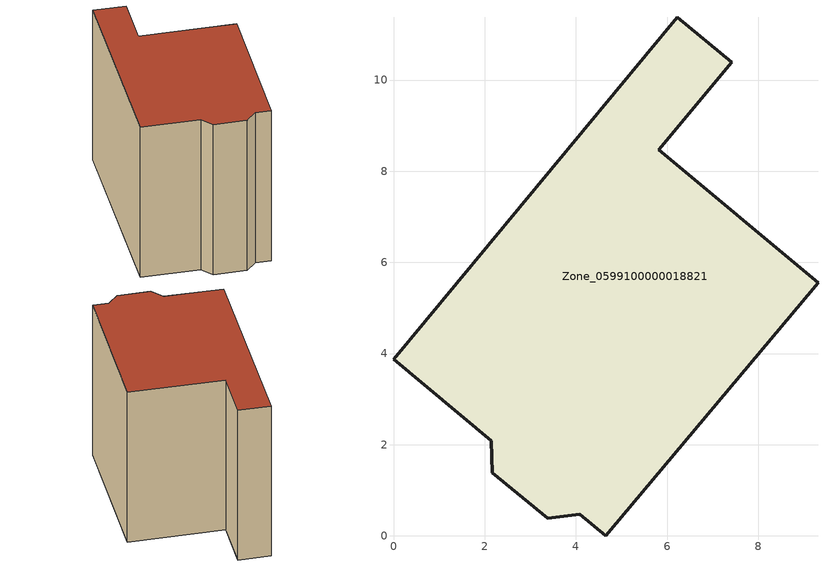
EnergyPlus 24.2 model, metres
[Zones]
Zone_0599100000018821
 floor ground (C_G): 2.14,2.09 0,3.88 6.23,11.38 7.42,10.39 5.82,8.47 9.31,5.56 4.66,0 4.09,0.47 3.38,0.39 2.17,1.38 z0
 wall outside (C_F): 7.42,10.39 6.23,11.38 0,3.88 2.14,2.09 2.17,1.38 3.38,0.39 4.09,0.47 4.66,0 9.31,5.56 5.82,8.47 7.42,10.39 z0:8.1
 roof outside (C_R): 4.66,0 9.31,5.56 5.82,8.47 7.42,10.39 6.23,11.38 0,3.88 2.14,2.09 2.17,1.38 3.38,0.39 4.09,0.47 z8.1
[BUILDING]
Pand.0599100000018821: North Axis=0; Terrain=City; Loads Convergence Tolerance Value=0.04; Temperature Convergence Tolerance Value=0.4; Solar Distribution=FullExterior; Maximum Number of Warmup Days=25; Minimum Number of Warmup Days=1
[Site:Location]
Rotterdam.The.Hague.AP_ZH_NLD Design_Conditions: Latitude=51.96; Longitude=4.45; Time Zone=1; Elevation=-4.5
[SITE:GROUNDTEMPERATURE:BUILDINGSURFACE]
18, 18, 18, 18, 18, 18, 18, 18, 18, 18, 18, 18
[MATERIAL] Thermal Absorptance=0.9; Solar Absorptance=0.7; Visible Absorptance=0.7
Name | Roughness | Thickness | Conductivity | Density | Specific Heat
G.TI.1946 | MediumSmooth | 0.15 | 1 | 540 | 1210
F.TI.1946 | Rough | 0.3 | 0.857143 | 1920 | 840
R.TI.1946 | MediumRough | 0.2 | 0.1 | 1500 | 1000
[CONSTRUCTION]
C_G: G.TI.1946
C_F: F.TI.1946
C_R: R.TI.1946
[ZONE]
Zone_0599100000018821: Type=1; Multiplier=1; Ceiling Height=Autocalculate; Volume=Autocalculate; Floor Area=autocalculate; Part of Total Floor Area=Yes
[ZONEINFILTRATION:DESIGNFLOWRATE]
Infil_Zone_0599100000018821: Zone or ZoneList or Space or SpaceList=Zone_0599100000018821; Schedule=AlwaysOn; Design Flow Rate Calculation Method=Flow/Area; Flow Rate per Floor Area=0.003; Constant Term Coefficient=1; Temperature Term Coefficient=0; Velocity Term Coefficient=0; Velocity Squared Term Coefficient=0
[HVACTEMPLATE:ZONE:IDEALLOADSAIRSYSTEM]
Zone_0599100000018821: Maximum Heating Supply Air Temperature=50; Minimum Cooling Supply Air Temperature=13; Maximum Heating Supply Air Humidity Ratio=0.0156; Minimum Cooling Supply Air Humidity Ratio=0.0077; Heating Limit=NoLimit; Cooling Limit=NoLimit; Dehumidification Control Type=ConstantSensibleHeatRatio; Cooling Sensible Heat Ratio=0.7; Dehumidification Setpoint=60; Humidification Control Type=None; Humidification Setpoint=30; Outdoor Air Method=None; Outdoor Air Flow Rate per Person=0.00944; Outdoor Air Flow Rate per Zone Floor Area=0; Outdoor Air Flow Rate per Zone=0; Demand Controlled Ventilation Type=None; Outdoor Air Economizer Type=NoEconomizer; Heat Recovery Type=None; Sensible Heat Recovery Effectiveness=0.7; Latent Heat Recovery Effectiveness=0.65
[ZONECONTROL:THERMOSTAT]
ThermostatControl_Zone_0599100000018821: Zone or ZoneList=Zone_0599100000018821; Control Type Schedule=DualSetpointControlType; Control 1=Thermostat_Zone_0599100000018821; Temperature Difference Between Cutout And Setpoint=0
[THERMOSTATSETPOINT:DUALSETPOINT]
Thermostat_Zone_0599100000018821: Heating Setpoint Temperature Schedule=HeatingSetpoint_Zone_0599100000018821; Cooling Setpoint Temperature Schedule=CoolingSetpoint_Zone_0599100000018821
[SCHEDULE:COMPACT]
HeatingSetpoint_Zone_0599100000018821: Through: 12/31, For: AllDays, Until: 24:00, 21
CoolingSetpoint_Zone_0599100000018821: Through: 12/31, For: AllDays, Until: 24:00, 24
DualSetpointControlType: Through: 12/31, For: AllDays, Until: 24:00, 4
AlwaysOn: Through: 12/31, For: AllDays, Until: 24:00, 1
